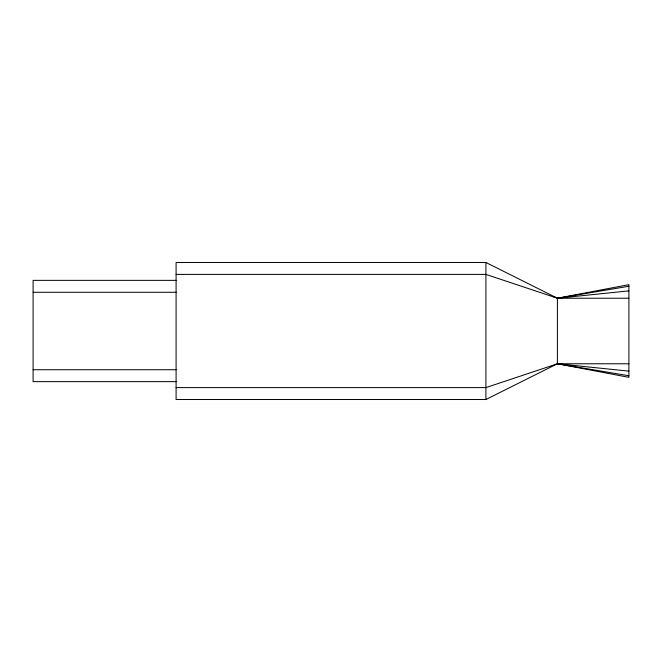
<?xml version="1.0" encoding="UTF-8"?>
<svg xmlns="http://www.w3.org/2000/svg" width="662" height="662" viewBox="0 0 662 662"><rect width="100%" height="100%" fill="white"/><g stroke="black" fill="none" stroke-linecap="round" stroke-linejoin="round"><path stroke-width="0.99" d="M628.9 298.231L557.404 298.231L485.908 262.483L176.092 262.483L176.092 399.517L485.908 399.517L557.404 363.769L628.9 363.769M628.9 371.134L557.404 363.769L485.908 387.601L176.092 387.601M628.9 290.866L557.404 298.231L628.9 284.66L628.9 377.34L557.404 363.769L557.404 298.231L485.908 274.399L176.092 274.399M557.404 298.231L628.9 286.241M176.092 280.357L33.1 280.357L33.1 381.643L176.092 381.643M33.1 292.273L176.092 292.273M33.1 369.727L176.092 369.727M557.404 363.769L628.9 375.759M553.44 296.742L556.378 297.718M485.908 262.483L485.908 399.517"/></g></svg>
